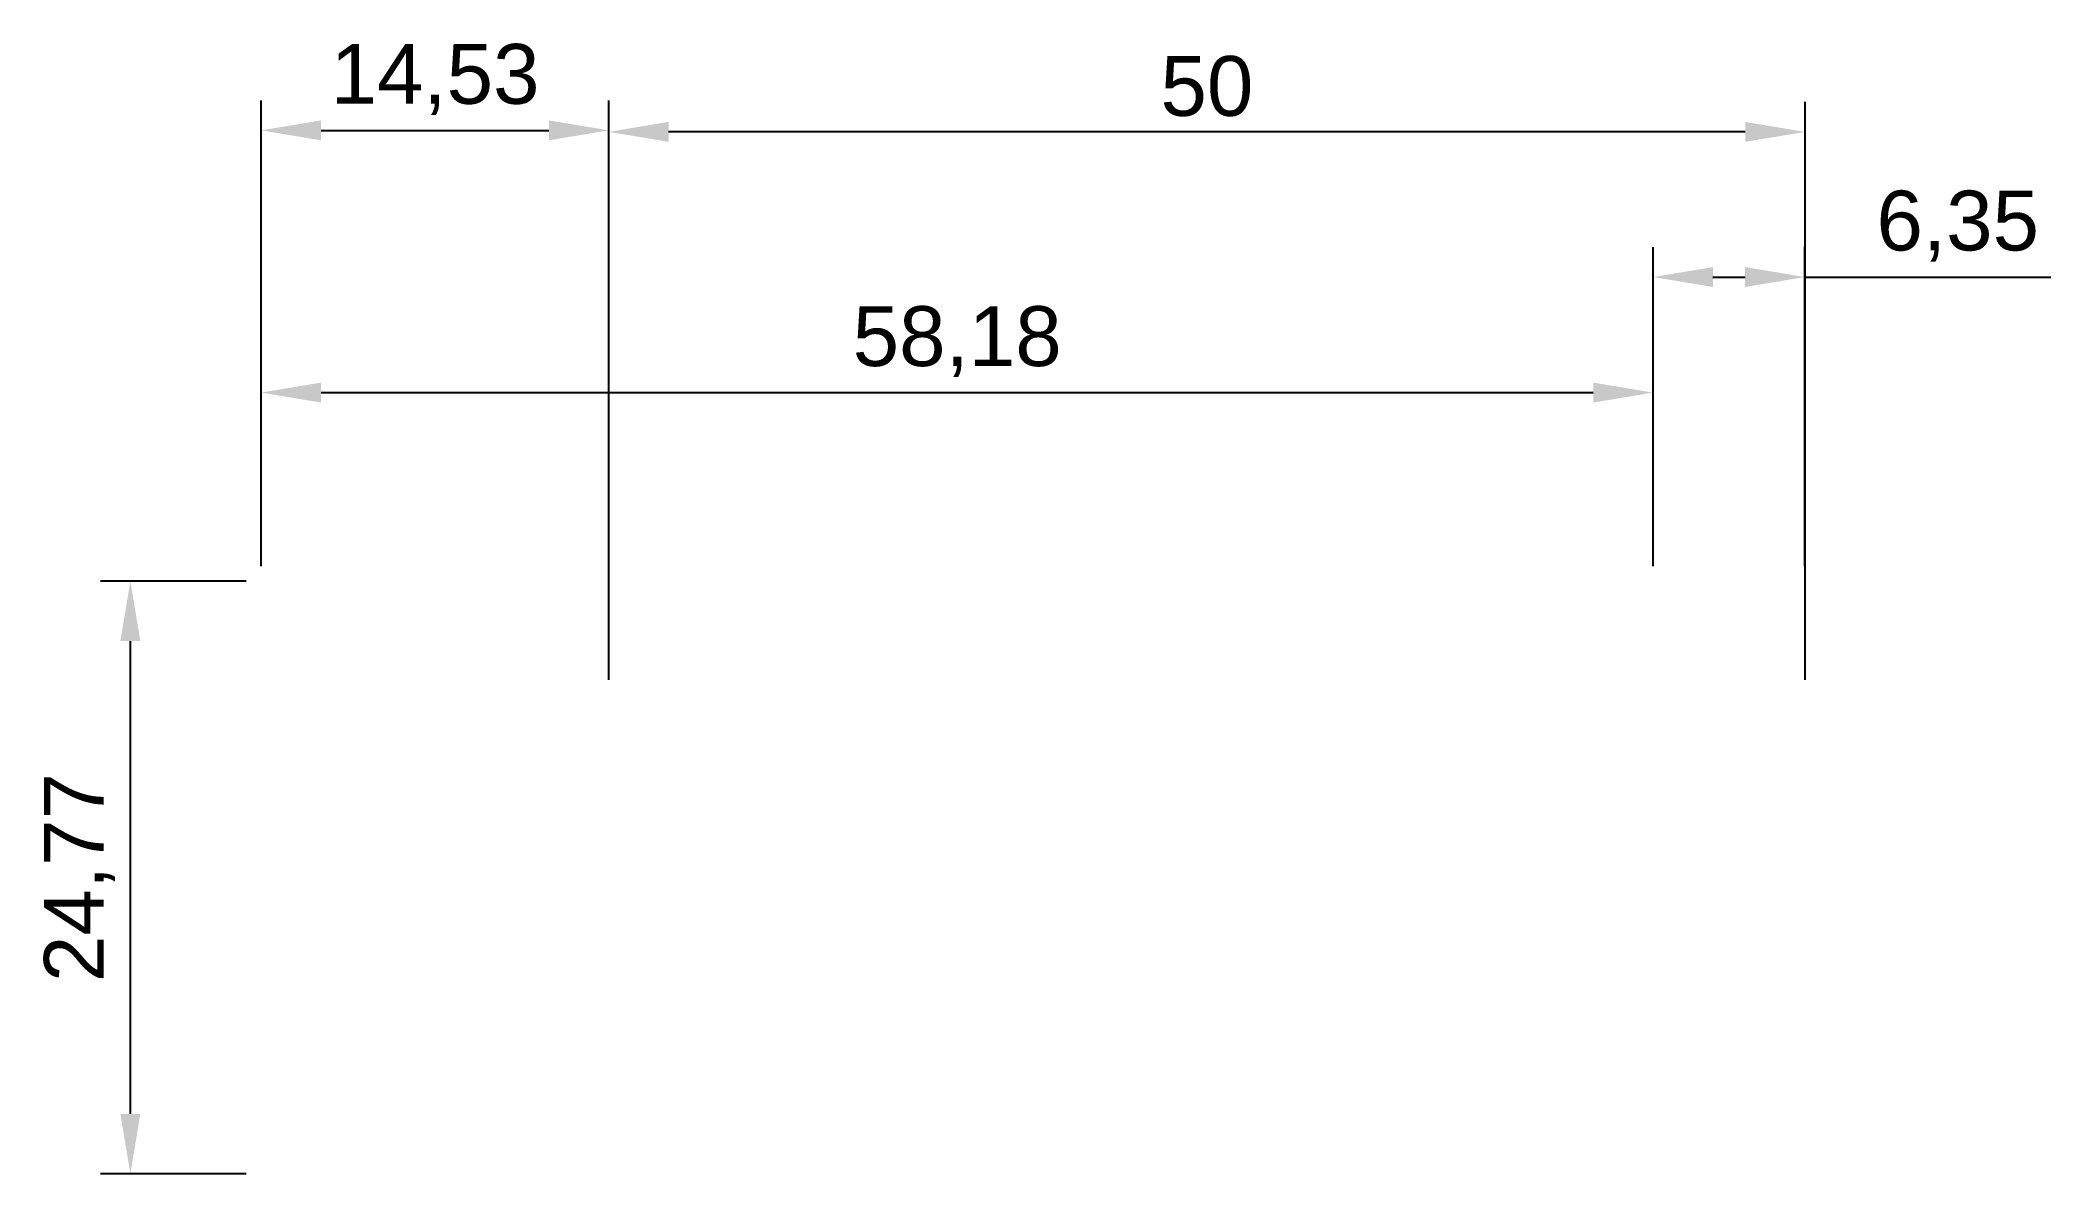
# Model space of a CAD drawing. Header units: millimetres. Extents: x -32.7 to 51.4, y -13.6 to 33.8.
import ezdxf

# ---------------------------------------------------------------- set-up
doc = ezdxf.new("R2010")
doc.units = ezdxf.units.MM
doc.styles.get("Standard").update_dxf_attribs({"font": 'arial.ttf'})
doc.dimstyles.new('ISO-25', dxfattribs={"dimtxt": 2.5, "dimasz": 2.5, "dimexe": 1.25, "dimexo": 0.625, "dimtad": 1, "dimtxsty": 'Standard', "dimcen": 2.5, "dimadec": 0, "dimazin": 0, "dimtfac": 1, "dimtmove": 0, "dimatfit": 3, "dimfxl": 0, "dimarcsym": 0})

# ---------------------------------------------------------------- blocks, each defined once
blk = doc.blocks.new('*D1')
at = {"color": 0, "lineweight": -2, "transparency": 16777216}
for p, q in [((-24.06, 11.185), (-30.155, 11.185)), ((-28.905, -11.08), (-28.905, 8.685)), ((-24.06, -13.58), (-30.155, -13.58))]:
    blk.add_line(p, q, dxfattribs=at)
at = {"color": 0, "transparency": 16777216}
for points in [[(-29.322, 8.685), (-28.489, 8.685), (-28.905, 11.185)], [(-29.322, -11.08), (-28.489, -11.08), (-28.905, -13.58)]]:
    blk.add_solid(points, dxfattribs=at)
at = {"layer": 'Defpoints', "color": 0, "transparency": 16777216}
for p in [(-28.905, 11.185), (-23.435, 11.185), (-23.435, -13.58)]:
    blk.add_point(p, dxfattribs=at)
at = {"color": 0, "transparency": 16777216, "insert": (-31.033, -1.197), "char_height": 2.5, "attachment_point": 5, "rotation": 90}
blk.add_mtext('24,77', dxfattribs=at)
blk = doc.blocks.new('*D2')
at = {"color": 0, "lineweight": -2, "transparency": 16777216}
for p, q in [((-23.435, 11.81), (-23.435, 20.32)), ((34.741, 11.81), (34.741, 20.32)), ((-20.935, 19.07), (32.241, 19.07))]:
    blk.add_line(p, q, dxfattribs=at)
at = {"color": 0, "transparency": 16777216}
for points in [[(-20.935, 19.487), (-20.935, 18.653), (-23.435, 19.07)], [(32.241, 19.487), (32.241, 18.653), (34.741, 19.07)]]:
    blk.add_solid(points, dxfattribs=at)
at = {"layer": 'Defpoints', "color": 0, "transparency": 16777216}
for p in [(34.741, 19.07), (-23.435, 11.185), (34.741, 11.185, -3.507)]:
    blk.add_point(p, dxfattribs=at)
at = {"color": 0, "transparency": 16777216, "insert": (5.653, 21.197), "char_height": 2.5, "attachment_point": 5}
blk.add_mtext('58,18', dxfattribs=at)
blk = doc.blocks.new('*D3')
at = {"color": 0, "lineweight": -2, "transparency": 16777216}
for p, q in [((34.741, 11.81), (34.741, 25.15)), ((41.086, 11.81), (41.086, 25.15)), ((37.241, 23.9), (38.586, 23.9)), ((41.086, 23.9), (51.362, 23.9))]:
    blk.add_line(p, q, dxfattribs=at)
at = {"color": 0, "transparency": 16777216}
for points in [[(37.241, 24.317), (37.241, 23.484), (34.741, 23.9)], [(38.586, 24.317), (38.586, 23.484), (41.086, 23.9)]]:
    blk.add_solid(points, dxfattribs=at)
at = {"layer": 'Defpoints', "color": 0, "transparency": 16777216}
for p in [(41.086, 23.9), (34.741, 11.185, -3.507), (41.086, 11.185, -0.88)]:
    blk.add_point(p, dxfattribs=at)
at = {"color": 0, "transparency": 16777216, "insert": (47.474, 26.028), "char_height": 2.5, "attachment_point": 5}
blk.add_mtext('6,35', dxfattribs=at)
blk = doc.blocks.new('*D4')
at = {"color": 0, "lineweight": -2, "transparency": 16777216}
for p, q in [((-8.909, 7.065), (-8.909, 31.216)), ((41.091, 7.065), (41.091, 31.216)), ((38.591, 29.966), (-6.409, 29.966))]:
    blk.add_line(p, q, dxfattribs=at)
at = {"color": 0, "transparency": 16777216}
for points in [[(-6.409, 30.383), (-6.409, 29.55), (-8.909, 29.966)], [(38.591, 30.383), (38.591, 29.55), (41.091, 29.966)]]:
    blk.add_solid(points, dxfattribs=at)
at = {"layer": 'Defpoints', "color": 0, "transparency": 16777216}
for p in [(-8.909, 29.966), (-8.909, 6.44), (41.091, 6.44)]:
    blk.add_point(p, dxfattribs=at)
at = {"color": 0, "transparency": 16777216, "insert": (16.091, 31.868), "char_height": 2.5, "attachment_point": 5}
blk.add_mtext('50', dxfattribs=at)
blk = doc.blocks.new('*D5')
at = {"color": 0, "lineweight": -2, "transparency": 16777216}
for p, q in [((-23.435, 11.81), (-23.435, 31.279)), ((-8.909, 11.81), (-8.909, 31.279)), ((-20.935, 30.029), (-11.409, 30.029))]:
    blk.add_line(p, q, dxfattribs=at)
at = {"color": 0, "transparency": 16777216}
for points in [[(-20.935, 30.446), (-20.935, 29.613), (-23.435, 30.029)], [(-11.409, 30.446), (-11.409, 29.613), (-8.909, 30.029)]]:
    blk.add_solid(points, dxfattribs=at)
at = {"layer": 'Defpoints', "color": 0, "transparency": 16777216}
for p in [(-8.909, 30.029), (-23.435, 11.185), (-8.909, 11.185)]:
    blk.add_point(p, dxfattribs=at)
at = {"color": 0, "transparency": 16777216, "insert": (-16.172, 32.157), "char_height": 2.5, "attachment_point": 5}
blk.add_mtext('14,53', dxfattribs=at)

msp = doc.modelspace()

# ---------------------------------------------------------------- dimensions: what is measured, and where the dimension line sits
for base, p1, p2, picture, middle in [((-8.909, 30.029), (-23.435, 11.185), (-8.909, 11.185), '*D5', (-16.172, 32.157)), ((-8.909, 29.966), (41.091, 6.44), (-8.909, 6.44), '*D4', (16.091, 31.868)), ((41.0861, 23.9004), (34.7409, 11.1852, -3.5067), (41.0861, 11.1852, -0.8797), '*D3', (47.4742, 26.0278)), ((34.741, 19.07), (-23.435, 11.185), (34.741, 11.185, -3.507), '*D2', (5.653, 21.197))]:
    dim = msp.add_linear_dim(base=base, p1=p1, p2=p2, dimstyle='ISO-25')
    dim.commit()
    dim.dimension.update_dxf_attribs({"geometry": picture, "text_midpoint": middle})
dim = msp.add_linear_dim(base=(-28.905357636, 11.185203228), p1=(-23.435380305, -13.579796772), p2=(-23.435380305, 11.185203228), angle=90, dimstyle='ISO-25')
dim.commit()
dim.dimension.update_dxf_attribs({"geometry": '*D1', "text_midpoint": (-31.032745084, -1.197296772)})

doc.saveas('drawing.dxf')
